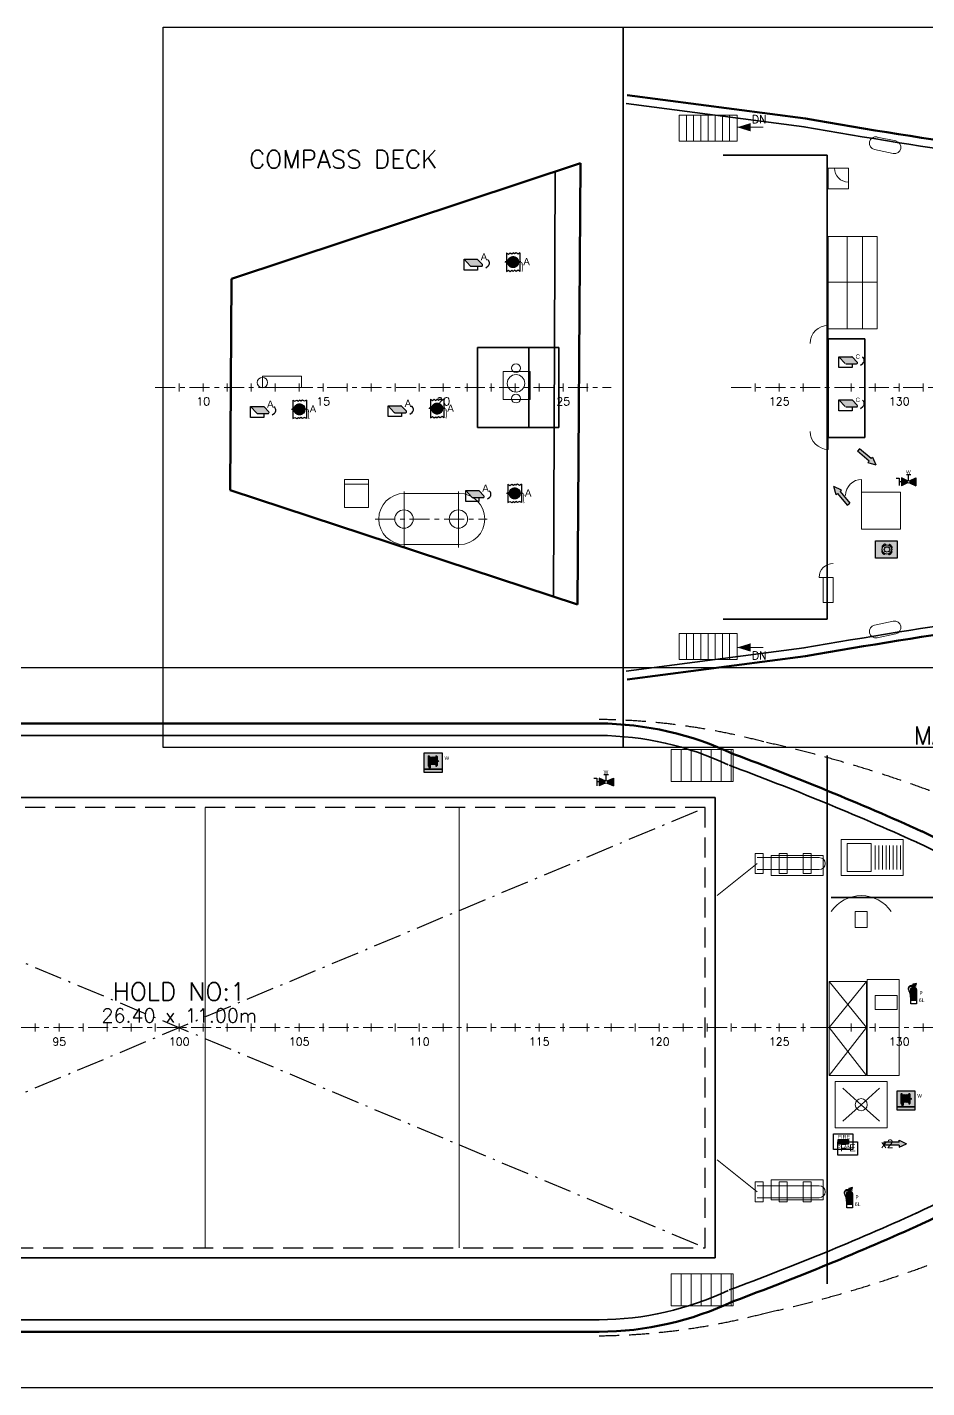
# Model space of a CAD drawing. Header units: millimetres. Extents: x -8500 to 134500, y -68500 to 34500.
# Drawn here: x 56200 to 78689, y -36000 to -2000 of the extents above; entities that cross this region are included whole.
import ezdxf
from ezdxf.enums import TextEntityAlignment as Align

# ---------------------------------------------------------------- set-up
doc = ezdxf.new("R2010")
doc.units = ezdxf.units.MM
for name, pattern in [('CENTER_S', [860, 500, -120, 120, -120]), ('DASHDOT_S', [1150, 700, -200, 50, -200]), ('DASHED_S', [750, 500, -250])]:
    doc.linetypes.add(name, pattern=pattern)
for name, color, linetype, lineweight in [('CENTER', 1, 'CENTER_S', 18), ('DASHDOT', 8, 'DASHDOT_S', 25), ('DASHED', 8, 'DASHED_S', 25), ('DETAIL', 9, 'Continuous', 13), ('DOOR', 4, 'Continuous', 18), ('FRAMES', 7, 'Continuous', 18), ('HULL', 7, 'Continuous', 50), ('STAIR', 6, 'Continuous', 18), ('STRUCT', 7, 'Continuous', 35), ('SYM-FF', 1, 'Continuous', 18), ('SYM-LSA', 3, 'Continuous', 18), ('TEXT', 7, 'Continuous', 18)]:
    doc.layers.add(name, color=color, linetype=linetype, lineweight=lineweight)
for name, color, linetype in [('dotted', 140, 'Continuous'), ('FIRE LINE', 1, 'Continuous'), ('HATCH', 1, 'Continuous'), ('INER2', 151, 'Continuous'), ('SYMBOL', 31, 'Continuous'), ('VENT', 210, 'Continuous')]:
    doc.layers.add(name, color=color, linetype=linetype)
doc.styles.add('ARIAL', font='arial.ttf')
doc.styles.add('ROMANS', font='romans.shx')
picture_1 = doc.add_image_def('image4.png', size_in_pixel=(575, 900))
picture_2 = doc.add_image_def('image5.png', size_in_pixel=(1050, 900))
picture_3 = doc.add_image_def('image6.png', size_in_pixel=(4825, 900))

# ---------------------------------------------------------------- blocks, each defined once
blk = doc.blocks.new('AV')
at = {"layer": 'HATCH'}
blk.add_hatch(color=5, dxfattribs=at).paths.add_polyline_path([(6018.552, -5952.493, 0.205997), (6018.524, -5952.481), (6017.989, -5952.481), (6018.249, -5952.755, 0.205997), (6018.277, -5952.768), (6018.722, -5952.768, 0.657476), (6018.75, -5952.702)])
at = {"layer": 'dotted', "color": 6}
for p, q in [((6017.996, -5952.48), (6018.255, -5952.754)), ((6017.996, -5952.48), (6018.53, -5952.48)), ((6017.996, -5952.929), (6017.996, -5952.48)), ((6018.283, -5952.767), (6018.728, -5952.767)), ((6018.547, -5952.767), (6018.547, -5952.929)), ((6018.559, -5952.492), (6018.756, -5952.701)), ((6018.896, -5952.827), (6018.993, -5952.753)), ((6018.547, -5952.929), (6017.996, -5952.929))]:
    blk.add_line(p, q, dxfattribs=at)
blk.add_lwpolyline([(6018.896, -5952.827), (6018.993, -5952.753)], dxfattribs=at)
for centre, radius, start, end in [((6018.283, -5952.728), 0.0387, 223.4403, 270), ((6018.53, -5952.519), 0.0387, 43.4403, 90), ((6018.728, -5952.728), 0.0387, 270, 43.4403), ((6018.884, -5952.63), 0.164, 311.7236, 57.1221)]:
    blk.add_arc(centre, radius, start, end, dxfattribs=at)
at = {"layer": 'dotted', "color": 6, "style": 'ARIAL'}
blk.add_text('A', height=0.294, dxfattribs=at).set_placement((6018.684, -5952.525))
blk = doc.blocks.new('FPR-ACC.SPACES VENTILATION FIRE DUMPING_FLAP')
at = {"layer": 'INER2'}
h = blk.add_hatch(color=5, dxfattribs=at)
h.paths.add_polyline_path([(0.537, 0.148, 0.395683), (0.389, 0.009), (0.537, 0.009)])
h.paths.add_polyline_path([(0.684, 0.009, 0.395683), (0.537, 0.148), (0.537, 0.009)])
h.paths.add_polyline_path([(0.537, -0.009), (0.537, -0.148, 0.395683), (0.684, -0.009)])
h.paths.add_polyline_path([(0.537, -0.009), (0.389, -0.009, 0.395683), (0.537, -0.148)])
at = {"layer": 'SYMBOL'}
h = blk.add_hatch(color=256, dxfattribs=at)
h.paths.add_polyline_path([(0.537, 0.009), (0.389, 0.009, 0.015921), (0.389, 0), (0.537, 0)])
h.paths.add_polyline_path([(0.37, 0.009), (0.349, 0.009), (0.349, 0), (0.37, 0, -0.014121)])
h.paths.add_polyline_path([(0.349, 0.009), (0.32, 0.009), (0.32, 0), (0.349, 0)])
h.paths.add_polyline_path([(0.684, 0.009), (0.537, 0.009), (0.537, 0), (0.684, 0, 0.015921)])
h.paths.add_polyline_path([(0.724, 0.009), (0.703, 0.009, -0.014121), (0.703, 0), (0.724, 0)])
h.paths.add_polyline_path([(0.749, 0.009), (0.724, 0.009), (0.724, 0), (0.749, 0)])
h = blk.add_hatch(color=256, dxfattribs=at)
h.paths.add_polyline_path([(0.537, 0.166), (0.537, 0.148, -0.414214), (0.684, 0), (0.703, 0, 0.414214)])
h.paths.add_polyline_path([(0.537, 0.148), (0.537, 0.166, 0.414214), (0.37, 0), (0.389, 0, -0.414214)])
h.paths.add_polyline_path([(0.389, 0), (0.37, 0, 0.414214), (0.537, -0.166), (0.537, -0.148, -0.414214)])
h.paths.add_polyline_path([(0.703, 0), (0.684, 0, -0.414214), (0.537, -0.148), (0.537, -0.166, 0.414214)])
h = blk.add_hatch(color=256, dxfattribs=at)
h.paths.add_polyline_path([(0.778, 0), (0.749, 0), (0.749, -0.009, -0.414214), (0.78, -0.041), (0.799, -0.041, 0.24158)])
h.paths.add_polyline_path([(0.749, 0.009), (0.749, 0), (0.778, 0, 0.156931)])
h = blk.add_hatch(color=256, dxfattribs=at)
h.paths.add_polyline_path([(0.349, 0), (0.32, 0), (0.32, -0.009), (0.349, -0.009)])
h.paths.add_polyline_path([(0.37, 0), (0.349, 0), (0.349, -0.009), (0.37, -0.009, -0.014121)])
blk.add_hatch(color=256, dxfattribs=at).paths.add_polyline_path([(0.537, 0), (0.389, 0, 0.015921), (0.389, -0.009), (0.537, -0.009)])
h = blk.add_hatch(color=256, dxfattribs=at)
h.paths.add_polyline_path([(0.684, 0), (0.537, 0), (0.537, -0.009), (0.684, -0.009, 0.015921)])
h.paths.add_polyline_path([(0.724, 0), (0.703, 0, -0.014121), (0.703, -0.009), (0.724, -0.009)])
h.paths.add_polyline_path([(0.749, 0), (0.724, 0), (0.724, -0.009), (0.749, -0.009)])
h = blk.add_hatch(color=256, dxfattribs=at)
h.paths.add_polyline_path([(0.769, -0.25, 1), (0.81, -0.25, 1)])
h.paths.add_polyline_path([(0.801, -0.25, -1), (0.777, -0.25, -1)])
at = {"layer": 'dotted', "color": 6}
for p, q in [((0.323, 0.009), (0.323, -0.009)), ((0.751, 0.009), (0.323, 0.009)), ((0.351, 0.255), (0.351, -0.255)), ((0.351, 0.255), (0.406, 0.222)), ((0.406, 0.222), (0.46, 0.255)), ((0.46, 0.255), (0.507, 0.224)), ((0.507, 0.224), (0.539, 0.255)), ((0.572, 0.224), (0.539, 0.255)), ((0.619, 0.255), (0.572, 0.224)), ((0.673, 0.222), (0.619, 0.255)), ((0.727, 0.255), (0.673, 0.222)), ((0.727, 0.255), (0.727, -0.255)), ((0.351, -0.255), (0.406, -0.222)), ((0.406, -0.222), (0.46, -0.255)), ((0.46, -0.255), (0.507, -0.224)), ((0.507, -0.224), (0.539, -0.255)), ((0.572, -0.224), (0.539, -0.255)), ((0.619, -0.255), (0.572, -0.224)), ((0.673, -0.222), (0.619, -0.255)), ((0.727, -0.255), (0.673, -0.222))]:
    blk.add_line(p, q, dxfattribs=at)
blk.add_circle((0.539, 0), 0.148, dxfattribs=at)
at = {"layer": 'SYMBOL'}
blk.add_line((0.78, -0.046), (0.799, -0.046), dxfattribs=at)
at = {"layer": 'SYMBOL', "const_width": 0.0188}
blk.add_lwpolyline([(0.789, -0.041), (0.789, -0.23)], dxfattribs=at)
at = {"layer": 'INER2', "color": 6, "xscale": 0.66362073343725, "yscale": 0.66362073343725}
blk.add_blockref('AV', (-3994.481, 3950.266), dxfattribs=at)
at = {"layer": 'dotted', "color": 6, "style": 'ARIAL'}
blk.add_text('A', height=0.195, dxfattribs=at).set_placement((0.818, -0.086))
blk = doc.blocks.new('LBOO')
at = {"layer": 'INER2'}
h = blk.add_hatch(color=80, dxfattribs=at)
h.paths.add_polyline_path([(-2246.855, -998.691), (-2246.855, -997.659), (-2248.152, -997.659), (-2248.152, -998.691)])
h.paths.add_polyline_path([(-2247.78, -998.317, -0.284827), (-2247.777, -998.287), (-2247.743, -998.245, -0.062965), (-2247.752, -998.175, -0.101775), (-2247.729, -998.063), (-2247.756, -998.017, -0.284827), (-2247.755, -997.986, -0.140554), (-2247.612, -997.864, -0.284827), (-2247.582, -997.868), (-2247.54, -997.902, -0.165802), (-2247.358, -997.916), (-2247.312, -997.888, -0.284827), (-2247.281, -997.889, -0.140554), (-2247.159, -998.032, -0.284827), (-2247.163, -998.063), (-2247.197, -998.104, -0.062965), (-2247.188, -998.175, -0.101775), (-2247.211, -998.286), (-2247.184, -998.332, -0.284827), (-2247.184, -998.363, -0.140554), (-2247.328, -998.485, -0.284827), (-2247.358, -998.482), (-2247.399, -998.448, -0.165802), (-2247.581, -998.434), (-2247.627, -998.461, -0.284827), (-2247.658, -998.46, -0.140554)])
h.paths.add_polyline_path([(-2247.635, -998.175, -1), (-2247.304, -998.175, -1)])
at = {"layer": 'dotted', "color": 6}
for p, q in [((-2247.729, -998.063), (-2247.756, -998.017)), ((-2247.54, -997.902), (-2247.582, -997.868)), ((-2247.358, -997.916), (-2247.312, -997.888)), ((-2247.197, -998.104), (-2247.163, -998.063)), ((-2247.743, -998.245), (-2247.777, -998.287)), ((-2247.581, -998.434), (-2247.627, -998.461)), ((-2247.399, -998.448), (-2247.358, -998.482)), ((-2247.211, -998.286), (-2247.184, -998.332))]:
    blk.add_line(p, q, dxfattribs=at)
blk.add_lwpolyline([(-2248.152, -997.659), (-2246.855, -997.659), (-2246.855, -998.691), (-2248.152, -998.691)], close=True, dxfattribs=at)
for radius in [0.282, 0.165]:
    blk.add_circle((-2247.47, -998.175), radius, dxfattribs=at)
for centre, radius, start, end in [((-2247.731, -998.002), 0.0289, 146.58465, 210.17814), ((-2247.47, -998.175), 0.342, 114.5816, 146.58465), ((-2247.6, -997.89), 0.0289, 50.98811, 114.5816), ((-2247.297, -997.913), 0.0289, 56.58465, 120.17814), ((-2247.47, -998.175), 0.342, 24.5816, 56.58465), ((-2247.185, -998.044), 0.0289, 320.98811, 24.5816), ((-2247.754, -998.305), 0.0289, 140.98811, 204.5816), ((-2247.47, -998.175), 0.342, 204.5816, 236.58465), ((-2247.642, -998.436), 0.0289, 236.58465, 300.17814), ((-2247.34, -998.459), 0.0289, 230.98811, 294.5816), ((-2247.47, -998.175), 0.342, 294.5816, 326.58465), ((-2247.209, -998.347), 0.0289, 326.58465, 30.17814)]:
    blk.add_arc(centre, radius, start, end, dxfattribs=at)
blk = doc.blocks.new('FPR-LIFE BUOYS')
at = {"layer": 'dotted', "color": 1, "xscale": 0.45989954711139, "yscale": 0.45989954711139}
blk.add_blockref('LBOO', (1033.626, 459.06), dxfattribs=at)
blk = doc.blocks.new('hyd')
at = {"layer": 'FIRE LINE'}
for color, points in [(1, [(1942.494, -4114.805), (1942.122, -4114.633), (1942.122, -4115.111), (1942.494, -4114.939, -0.219445), (1942.463, -4114.872, -0.219445)]), (80, [(1942.608, -4114.805, -0.219445), (1942.639, -4114.872, -0.219445), (1942.608, -4114.939), (1942.981, -4115.111), (1942.981, -4114.633)])]:
    blk.add_hatch(color=color, dxfattribs=at).paths.add_polyline_path(points)
at = {"layer": 'dotted', "color": 6}
for p, q in [((1941.816, -4114.646), (1941.99, -4114.646)), ((1941.99, -4114.646), (1941.99, -4115.098)), ((1942.109, -4114.872), (1941.99, -4114.872)), ((1942.122, -4114.633), (1942.122, -4115.111)), ((1942.495, -4114.805), (1942.122, -4114.633)), ((1942.495, -4114.939), (1942.122, -4115.111)), ((1942.418, -4114.43), (1942.686, -4114.43)), ((1942.552, -4114.784), (1942.552, -4114.43)), ((1942.609, -4114.805), (1942.981, -4114.633)), ((1942.609, -4114.939), (1942.981, -4115.111)), ((1942.981, -4114.633), (1942.981, -4115.111))]:
    blk.add_line(p, q, dxfattribs=at)
blk.add_circle((1942.552, -4114.872), 0.088, dxfattribs=at)
at = {"layer": 'dotted', "color": 6, "style": 'ARIAL'}
blk.add_text('W', height=0.212, dxfattribs=at).set_placement((1942.4, -4114.388))
blk = doc.blocks.new('FPR-WATER FIRE HYDRANT')
at = {"layer": 'VENT', "color": 2, "xscale": 0.45989954711139, "yscale": 0.45989954711139}
blk.add_blockref('hyd', (-893.308, 1892.371), dxfattribs=at)
blk = doc.blocks.new('duc')
at = {"layer": 'HATCH'}
blk.add_hatch(color=2, dxfattribs=at).paths.add_polyline_path([(-2247.242, -951.283, 0.205997), (-2247.283, -951.265), (-2248.055, -951.265), (-2247.68, -951.661, 0.205997), (-2247.64, -951.678), (-2246.998, -951.678, 0.657476), (-2246.957, -951.584)])
at = {"layer": 'dotted', "color": 6}
for p, q in [((-2248.054, -951.263), (-2247.68, -951.659)), ((-2248.054, -951.263), (-2247.282, -951.263)), ((-2248.054, -951.911), (-2248.054, -951.263)), ((-2247.639, -951.677), (-2246.997, -951.677)), ((-2247.258, -951.677), (-2247.258, -951.911)), ((-2247.242, -951.281), (-2246.957, -951.583)), ((-2246.754, -951.764), (-2246.615, -951.657)), ((-2247.258, -951.911), (-2248.054, -951.911))]:
    blk.add_line(p, q, dxfattribs=at)
blk.add_lwpolyline([(-2246.754, -951.764), (-2246.615, -951.657)], dxfattribs=at)
for centre, radius, start, end in [((-2247.282, -951.319), 0.0558, 43.44032, 90), ((-2246.997, -951.621), 0.0558, 270, 43.44032), ((-2246.772, -951.48), 0.237, 311.72362, 57.12213)]:
    blk.add_arc(centre, radius, start, end, dxfattribs=at)
at = {"layer": 'dotted', "color": 6, "style": 'ARIAL'}
blk.add_text('C', height=0.264, dxfattribs=at).set_placement((-2247.06, -951.386))
blk = doc.blocks.new('FPR-CARGO SPACES VENTILATION FIRE DUMPING')
at = {"layer": 'dotted', "color": 6, "xscale": 0.45989954711139, "yscale": 0.45989954711139}
blk.add_blockref('duc', (1033.53, 437.634), dxfattribs=at)
blk = doc.blocks.new('arro')
at = {"layer": 'INER2'}
blk.add_hatch(color=80, dxfattribs=at).paths.add_polyline_path([(1721.956, -4085.057), (1721.956, -4085.164), (1721.044, -4085.164), (1721.043, -4085.359), (1721.956, -4085.359), (1721.956, -4085.465), (1722.413, -4085.261)])
at = {"layer": 'dotted', "color": 6}
for p, q in [((1721.957, -4085.164), (1721.044, -4085.164)), ((1721.044, -4085.164), (1721.044, -4085.359)), ((1721.957, -4085.359), (1721.044, -4085.359)), ((1721.957, -4085.164), (1721.957, -4085.057)), ((1721.957, -4085.057), (1722.413, -4085.261)), ((1721.957, -4085.465), (1722.413, -4085.261)), ((1721.957, -4085.359), (1721.957, -4085.465))]:
    blk.add_line(p, q, dxfattribs=at)
blk = doc.blocks.new('FPR-PRIMARY MEANS OF ESCAPE')
at = {"layer": 'VENT', "color": 1, "xscale": 0.45989954711139, "yscale": 0.45989954711139}
blk.add_blockref('arro', (-791.822, 1878.81), dxfattribs=at)
blk = doc.blocks.new('POW 6KG')
at = {"layer": 'SYMBOL'}
h = blk.add_hatch(color=1, dxfattribs=at)
edge = h.paths.add_edge_path()
edge.add_line((-2247.284, -963.924), (-2247.634, -963.924))
edge.add_line((-2247.634, -963.924), (-2247.634, -964.082))
edge.add_arc((-2248.466, -964.172), 0.837, 353.77345, 366.22655, ccw=False)
edge.add_line((-2247.634, -964.263), (-2247.634, -964.482))
edge.add_line((-2247.634, -964.482), (-2247.284, -964.482))
edge.add_line((-2247.284, -964.482), (-2247.284, -963.924))
h.paths.add_polyline_path([(-2247.284, -964.696), (-2247.634, -964.696)])
edge = h.paths.add_edge_path()
edge.add_arc((-2247.459, -963.864), 0.175, 90, 172.15004)
edge.add_line((-2247.632, -963.84), (-2247.285, -963.84))
edge.add_arc((-2247.459, -963.864), 0.175, 7.84996, 90)
h = blk.add_hatch(color=256, dxfattribs=at)
edge = h.paths.add_edge_path()
edge.add_line((-2247.42, -963.619), (-2247.303, -963.631))
edge.add_line((-2247.303, -963.631), (-2247.303, -963.619))
edge.add_line((-2247.303, -963.619), (-2247.42, -963.597))
edge.add_line((-2247.42, -963.597), (-2247.42, -963.559))
edge.add_line((-2247.42, -963.559), (-2247.279, -963.514))
edge.add_line((-2247.279, -963.514), (-2247.29, -963.483))
edge.add_line((-2247.29, -963.483), (-2247.501, -963.528))
edge.add_line((-2247.501, -963.528), (-2247.501, -963.615))
at = {"layer": 'dotted', "color": 6}
blk.add_lwpolyline([(-2247.285, -964.695), (-2247.636, -964.695), (-2247.636, -963.863, -0.414214), (-2247.46, -963.688), (-2247.46, -963.688, -0.414214), (-2247.285, -963.863)], format="xyb", close=True, dxfattribs=at)
for points in [[(-2247.285, -963.924), (-2247.636, -963.924)], [(-2247.634, -963.839), (-2247.287, -963.839)], [(-2247.29, -963.483), (-2247.501, -963.528)], [(-2247.501, -963.526), (-2247.501, -963.613)], [(-2247.501, -963.639), (-2247.501, -963.693)], [(-2247.42, -963.559), (-2247.279, -963.513)], [(-2247.42, -963.595), (-2247.42, -963.557)], [(-2247.303, -963.617), (-2247.42, -963.595)], [(-2247.42, -963.617), (-2247.303, -963.629)], [(-2247.42, -963.693), (-2247.42, -963.617)], [(-2247.303, -963.629), (-2247.303, -963.617)], [(-2247.279, -963.513), (-2247.29, -963.483)], [(-2247.67, -964.302), (-2247.643, -964.302)], [(-2247.636, -964.482), (-2247.285, -964.482)]]:
    blk.add_lwpolyline(points, dxfattribs=at)
blk.add_lwpolyline([(-2247.501, -963.693, -0.106872), (-2247.42, -963.693)], format="xyb", dxfattribs=at)
for points, knots in [([(-2247.501, -963.613), (-2247.514, -963.612), (-2247.527, -963.611), (-2247.568, -963.609), (-2247.595, -963.609), (-2247.649, -963.617), (-2247.676, -963.625), (-2247.712, -963.647), (-2247.724, -963.658), (-2247.745, -963.681), (-2247.753, -963.694), (-2247.769, -963.724), (-2247.776, -963.742), (-2247.782, -963.778), (-2247.783, -963.796), (-2247.777, -963.847), (-2247.767, -963.878), (-2247.746, -963.928), (-2247.736, -963.948), (-2247.719, -963.986), (-2247.71, -964.004), (-2247.696, -964.041), (-2247.689, -964.06), (-2247.68, -964.099), (-2247.677, -964.119), (-2247.67, -964.181), (-2247.669, -964.224), (-2247.67, -964.279), (-2247.67, -964.29), (-2247.67, -964.302)], [0.027104, 0.027104, 0.027104, 0.027104, 0.680846, 0.680846, 2.042538, 2.042538, 3.40423, 3.40423, 4.126415, 4.126415, 4.848601, 4.848601, 5.718136, 5.718136, 6.587672, 6.587672, 8.218711, 8.218711, 9.364028, 9.364028, 10.509345, 10.509345, 11.716642, 11.716642, 12.923939, 12.923939, 15.338534, 15.338534, 15.957922, 15.957922, 15.957922, 15.957922]), ([(-2247.643, -964.302), (-2247.642, -964.217), (-2247.64, -964.092), (-2247.717, -963.926), (-2247.781, -963.79), (-2247.688, -963.628), (-2247.575, -963.635), (-2247.501, -963.639)], [0, 0, 0, 0, 297.944458, 438.105277, 661.865253, 788.691466, 1028.865984, 1028.865984, 1028.865984, 1028.865984])]:
    blk.add_open_spline(points, degree=3, knots=knots, dxfattribs=at)
at = {"layer": 'dotted', "color": 6, "style": 'ARIAL'}
for s, height, p in [('6L', 0.2257, (-2247.155, -964.591)), ('p', 0.226, (-2247.106, -964.11))]:
    blk.add_text(s, height=height, dxfattribs=at).set_placement(p)
blk = doc.blocks.new('FPR-FIRE EXTINGUISHER (POWDER)')
at = {"layer": 'dotted', "color": 51, "xscale": 0.45989954711139, "yscale": 0.45989954711139}
blk.add_blockref('POW 6KG', (1033.573, 443.384), dxfattribs=at)
blk = doc.blocks.new('box')
at = {"layer": 'VENT'}
h = blk.add_hatch(color=1, dxfattribs=at)
h.paths.add_polyline_path([(1943.159, -4115.599), (1942.093, -4115.599), (1942.093, -4116.565), (1943.159, -4116.565)])
h.paths.add_polyline_path([(1942.861, -4116.356, -0.360452), (1942.827, -4116.391), (1942.793, -4116.391), (1942.793, -4115.771), (1942.827, -4115.771, -0.374684), (1942.861, -4115.807), (1942.861, -4116.082), (1942.873, -4116.082, -1), (1942.944, -4116.082, -1), (1942.873, -4116.082), (1942.861, -4116.082)])
h.paths.add_polyline_path([(1942.732, -4116.266), (1942.732, -4115.863, -0.405451), (1942.787, -4115.863), (1942.787, -4116.266, -0.405451)])
h.paths.add_polyline_path([(1942.89, -4116.082, -1), (1942.927, -4116.082, -1)])
h.paths.add_polyline_path([(1942.725, -4116.266, -0.357785), (1942.664, -4116.266), (1942.664, -4115.863, -0.357785), (1942.725, -4115.863)])
h.paths.add_polyline_path([(1942.657, -4116.266, -0.357785), (1942.596, -4116.266), (1942.596, -4115.863, -0.357785), (1942.657, -4115.863)])
h.paths.add_polyline_path([(1942.589, -4116.266, -0.357785), (1942.528, -4116.266), (1942.528, -4115.863, -0.357785), (1942.589, -4115.863)])
h.paths.add_polyline_path([(1942.522, -4116.266, -0.357785), (1942.46, -4116.266), (1942.46, -4115.863, -0.357785), (1942.522, -4115.863)])
h.paths.add_polyline_path([(1942.454, -4116.465), (1942.392, -4116.465), (1942.392, -4115.863, -0.357785), (1942.454, -4115.863)])
h.paths.add_polyline_path([(1942.457, -4116.471), (1942.438, -4116.514), (1942.407, -4116.514), (1942.389, -4116.471)])
h.paths.add_polyline_path([(1942.386, -4116.391), (1942.352, -4116.391, -0.376553), (1942.318, -4116.354), (1942.318, -4115.807, -0.376553), (1942.352, -4115.771), (1942.386, -4115.771)])
blk.add_hatch(color=3, dxfattribs=at).paths.add_polyline_path([(1943.159, -4116.565), (1942.093, -4116.565), (1942.093, -4116.767), (1943.159, -4116.767)])
at = {"layer": 'dotted', "color": 6}
for p, q in [((1942.318, -4115.807), (1942.318, -4116.354)), ((1942.352, -4115.771), (1942.386, -4115.771)), ((1942.386, -4115.771), (1942.386, -4116.391)), ((1942.393, -4116.465), (1942.393, -4115.863)), ((1942.454, -4115.863), (1942.454, -4116.465)), ((1942.461, -4116.266), (1942.461, -4115.863)), ((1942.522, -4115.863), (1942.522, -4116.266)), ((1942.529, -4116.266), (1942.529, -4115.863)), ((1942.59, -4115.863), (1942.59, -4116.266)), ((1942.596, -4116.266), (1942.596, -4115.863)), ((1942.658, -4115.863), (1942.658, -4116.266)), ((1942.664, -4116.266), (1942.664, -4115.863)), ((1942.726, -4115.863), (1942.726, -4116.266)), ((1942.732, -4116.266), (1942.732, -4115.863)), ((1942.787, -4115.863), (1942.787, -4116.266)), ((1942.794, -4115.771), (1942.794, -4116.391)), ((1942.794, -4115.771), (1942.828, -4115.771)), ((1942.861, -4115.807), (1942.861, -4116.356)), ((1942.352, -4116.391), (1942.386, -4116.391)), ((1942.389, -4116.471), (1942.457, -4116.471)), ((1942.407, -4116.514), (1942.389, -4116.471)), ((1942.393, -4116.465), (1942.454, -4116.465)), ((1942.407, -4116.514), (1942.439, -4116.514)), ((1942.439, -4116.514), (1942.457, -4116.471)), ((1942.794, -4116.391), (1942.828, -4116.391)), ((1942.861, -4116.082), (1942.945, -4116.082)), ((1942.909, -4116.117), (1942.909, -4116.046))]:
    blk.add_line(p, q, dxfattribs=at)
for points in [[(1942.094, -4115.599), (1943.16, -4115.599), (1943.16, -4116.767), (1942.094, -4116.767)], [(1942.094, -4116.565), (1943.16, -4116.565), (1943.16, -4116.565), (1942.094, -4116.565)]]:
    blk.add_lwpolyline(points, close=True, dxfattribs=at)
for radius in [0.0356, 0.0187]:
    blk.add_circle((1942.909, -4116.082), radius, dxfattribs=at)
for centre, radius, start, end in [((1942.356, -4115.808), 0.0379, 95.97699, 178.51314), ((1942.423, -4115.901), 0.0483, 50.62715, 129.37285), ((1942.491, -4115.901), 0.0483, 50.62715, 129.37285), ((1942.559, -4115.901), 0.0483, 50.62715, 129.37285), ((1942.627, -4115.901), 0.0483, 50.62715, 129.37285), ((1942.695, -4115.901), 0.0483, 50.62715, 129.37285), ((1942.76, -4115.892), 0.0393, 45.84645, 134.15355), ((1942.824, -4115.808), 0.0379, 1.48686, 84.02301), ((1942.356, -4116.353), 0.0379, 181.48686, 264.02301), ((1942.491, -4116.228), 0.0483, 230.62715, 309.37285), ((1942.559, -4116.228), 0.0483, 230.62715, 309.37285), ((1942.627, -4116.228), 0.0483, 230.62715, 309.37285), ((1942.695, -4116.228), 0.0483, 230.62715, 309.37285), ((1942.76, -4116.238), 0.0393, 225.84645, 314.15355), ((1942.824, -4116.353), 0.0379, 275.97699, 358.51314)]:
    blk.add_arc(centre, radius, start, end, dxfattribs=at)
at = {"layer": 'dotted', "color": 6, "style": 'ARIAL'}
blk.add_text('W', height=0.212, dxfattribs=at).set_placement((1943.305, -4116.011))
blk = doc.blocks.new('FPR-FIRE BOX HOSE WITH NOZZLES')
at = {"layer": 'VENT', "color": 2, "xscale": 0.45989954711139, "yscale": 0.45989954711139}
blk.add_blockref('box', (-893.447, 1893.031), dxfattribs=at)
blk = doc.blocks.new('fs')
at = {"layer": 'dotted', "color": 6}
for p, q in [((1941.965, -4109.374), (1943.141, -4109.374)), ((1941.965, -4110.175), (1941.965, -4109.374)), ((1943.141, -4109.374), (1943.141, -4110.175)), ((1943.141, -4110.175), (1941.965, -4110.175))]:
    blk.add_line(p, q, dxfattribs=at)
at = {"layer": 'HATCH', "style": 'ARIAL'}
blk.add_text('F E', height=0.4243, dxfattribs=at).set_placement((1942.115, -4109.948))
blk = doc.blocks.new("FPR-SAF. LOCKER WITH FIREMAN'S OUTFIT")
at = {"layer": 'VENT', "color": 2, "xscale": 0.45989954711139, "yscale": 0.45989954711139}
blk.add_blockref('fs', (-893.379, 1890.083), dxfattribs=at)
blk = doc.blocks.new('fie')
at = {"layer": 'HATCH'}
blk.add_hatch(color=256, dxfattribs=at).paths.add_polyline_path([(1942.954, -4111.097), (1942.335, -4111.097), (1942.335, -4111.379), (1942.954, -4111.379)])
at = {"layer": 'dotted', "color": 6}
for p, q in [((1942.061, -4110.762), (1943.229, -4110.762)), ((1942.061, -4111.696), (1942.061, -4110.762)), ((1943.229, -4110.762), (1943.229, -4111.696)), ((1943.229, -4111.696), (1942.061, -4111.696)), ((1942.336, -4111.097), (1942.955, -4111.097)), ((1942.336, -4111.379), (1942.336, -4111.097)), ((1942.955, -4111.379), (1942.336, -4111.379)), ((1942.955, -4111.097), (1942.955, -4111.379))]:
    blk.add_line(p, q, dxfattribs=at)
at = {"layer": 'dotted', "color": 6, "style": 'ARIAL'}
for s, p in [('FIRE', (1942.324, -4111.049)), ('PLAN', (1942.283, -4111.679))]:
    blk.add_text(s, height=0.2312, dxfattribs=at).set_placement(p)
blk = doc.blocks.new('FPR-FIRE PLAN LOCATION')
at = {"layer": 'VENT', "color": 2, "xscale": 0.45989954711139, "yscale": 0.45989954711139}
blk.add_blockref('fie', (-893.422, 1890.752), dxfattribs=at)

msp = doc.modelspace()

# ---------------------------------------------------------------- hatches: boundary and pattern name
at = {"layer": 'STAIR'}
h = msp.add_hatch(color=7, dxfattribs=at)
h.dxf.hatch_style = 1
h.paths.add_polyline_path([(73950, -4500), (74284, -4603), (74284, -4397)])
h = msp.add_hatch(color=7, dxfattribs=at)
h.dxf.hatch_style = 1
h.paths.add_polyline_path([(73950, -17500), (74284, -17603), (74284, -17397)])

# ---------------------------------------------------------------- linework, layer by layer
at = {"layer": 'CENTER'}
for p, q in [((59400, -11000), (70800, -11000)), ((73800, -11000), (89400, -11000)), ((64900, -14290), (67700, -14290)), ((-4200, -27000), (88200, -27000))]:
    msp.add_line(p, q, dxfattribs=at)
at = {"layer": 'DASHDOT'}
for p, q in [((46850, -32500), (73150, -21500)), ((46850, -21500), (73150, -32500))]:
    msp.add_line(p, q, dxfattribs=at)
at = {"layer": 'DASHED'}
for p, q in [((73150, -21500), (46850, -21500)), ((73150, -32500), (73150, -21500)), ((46850, -32500), (73150, -32500))]:
    msp.add_line(p, q, dxfattribs=at)
for centre, radius, start, end in [((70317, -36072), 16773, 75.1455, 89.3733), ((67733, -50926), 31820, 61.6324, 77.506), ((67733, -3074), 31820, 282.494, 298.3676), ((70317, -17928), 16773, 270.6267, 284.8545)]:
    msp.add_arc(centre, radius, start, end, dxfattribs=at)
at = {"layer": 'DETAIL'}
for p, q in [((77449, -4744), (77918, -4843)), ((77382, -5057), (77851, -5156)), ((76730, -5520), (76225, -5520)), ((76225, -5520), (76225, -6040)), ((76730, -5520), (76380, -5520)), ((76730, -6040), (76730, -5520)), ((76225, -6040), (76730, -6040)), ((77450, -7230), (76225, -7230)), ((76225, -7230), (76225, -9540)), ((76700, -9540), (76700, -7230)), ((77080, -9540), (77080, -7230)), ((77450, -9540), (77450, -7230)), ((76225, -8375), (77450, -8375)), ((76225, -9540), (77450, -9540)), ((63060, -10720), (62080, -10720)), ((62080, -10720), (62080, -11000)), ((63060, -11000), (63060, -10720)), ((68770, -10600), (68100, -10600)), ((68100, -10600), (68100, -11300)), ((68770, -11300), (68770, -10600)), ((62080, -11000), (63060, -11000)), ((68100, -11300), (68770, -11300)), ((64730, -13300), (64130, -13300)), ((64130, -13300), (64130, -14000)), ((64130, -13420), (64730, -13420)), ((64730, -14000), (64730, -13300)), ((65620, -13600), (65620, -15000)), ((66980, -13600), (66980, -15000)), ((77060, -13700), (77060, -13300)), ((65630, -13650), (67000, -13650)), ((78030, -13620), (77060, -13620)), ((77060, -13620), (77060, -14540)), ((78030, -14540), (78030, -13620)), ((64130, -14000), (64730, -14000)), ((77060, -14540), (78030, -14540)), ((65630, -14930), (67000, -14930)), ((76350, -15750), (76000, -15750)), ((76350, -15750), (76100, -15750)), ((76100, -15750), (76100, -16380)), ((76350, -16380), (76350, -15750)), ((76100, -16380), (76350, -16380)), ((77382, -16943), (77851, -16844)), ((77449, -17256), (77918, -17157)), ((60650, -32500), (60650, -21500)), ((67000, -32500), (67000, -21500)), ((78100, -22300), (76550, -22300)), ((76550, -22300), (76550, -23200)), ((77300, -22400), (76700, -22400)), ((76700, -22400), (76700, -23100)), ((77300, -23100), (77300, -22400)), ((78100, -23200), (78100, -22300)), ((74600, -22650), (74400, -22650)), ((74400, -22650), (74400, -23150)), ((74450, -22750), (76000, -22750)), ((74600, -23150), (74600, -22650)), ((76100, -22700), (74800, -22700)), ((74800, -22700), (74800, -23200)), ((75200, -22650), (75000, -22650)), ((75000, -22650), (75000, -23150)), ((75200, -23150), (75200, -22650)), ((75800, -22650), (75600, -22650)), ((75600, -22650), (75600, -23150)), ((75800, -23150), (75800, -22650)), ((76100, -23200), (76100, -22700)), ((77400, -23050), (77400, -22450)), ((77490, -23050), (77490, -22450)), ((77580, -23050), (77580, -22450)), ((77670, -23050), (77670, -22450)), ((77760, -23050), (77760, -22450)), ((77850, -23050), (77850, -22450)), ((77940, -23050), (77940, -22450)), ((78030, -23050), (78030, -22450)), ((73450, -23700), (74450, -22900)), ((74450, -23050), (76000, -23050)), ((76700, -23100), (77300, -23100)), ((74400, -23150), (74600, -23150)), ((74800, -23200), (76100, -23200)), ((75000, -23150), (75200, -23150)), ((75600, -23150), (75800, -23150)), ((76550, -23200), (78100, -23200)), ((77200, -24100), (76900, -24100)), ((76900, -24100), (76900, -24500)), ((77200, -24500), (77200, -24100)), ((76900, -24500), (77200, -24500)), ((78000, -25800), (77200, -25800)), ((77200, -25800), (77200, -28200)), ((78000, -28200), (78000, -25800)), ((77180, -25850), (76250, -25850)), ((76250, -25850), (76250, -27000)), ((76250, -27000), (77180, -25850)), ((76250, -25850), (77180, -27000)), ((77180, -27000), (77180, -25850)), ((77950, -26200), (77400, -26200)), ((77400, -26200), (77400, -26550)), ((77950, -26550), (77950, -26200)), ((77400, -26550), (77950, -26550)), ((77180, -27000), (76250, -27000)), ((76250, -27000), (76250, -28200)), ((76250, -28200), (77180, -27000)), ((76250, -27000), (77180, -28200)), ((76250, -27000), (77180, -27000)), ((77180, -28200), (77180, -27000)), ((76250, -28200), (77180, -28200)), ((77200, -28200), (78000, -28200)), ((77700, -28350), (76400, -28350)), ((76400, -28350), (76400, -29500)), ((77050, -28925), (76590, -28515)), ((77050, -28925), (77510, -28515)), ((77700, -29500), (77700, -28350)), ((77050, -28925), (76590, -29335)), ((77050, -28925), (77510, -29335)), ((76400, -29500), (77700, -29500)), ((73450, -30300), (74450, -31100)), ((74600, -30850), (74400, -30850)), ((74400, -30850), (74400, -31350)), ((74600, -31350), (74600, -30850)), ((76100, -30800), (74800, -30800)), ((74800, -30800), (74800, -31300)), ((75200, -30850), (75000, -30850)), ((75000, -30850), (75000, -31350)), ((75200, -31350), (75200, -30850)), ((75800, -30850), (75600, -30850)), ((75600, -30850), (75600, -31350)), ((75800, -31350), (75800, -30850)), ((76100, -31300), (76100, -30800)), ((74450, -30950), (76000, -30950)), ((74450, -31250), (76000, -31250)), ((74400, -31350), (74600, -31350)), ((74800, -31300), (76100, -31300)), ((75000, -31350), (75200, -31350)), ((75600, -31350), (75800, -31350))]:
    msp.add_line(p, q, dxfattribs=at)
for centre, radius in [((68420, -10520), 110), ((62080, -10880), 130), ((68420, -10900), 220), ((68420, -11280), 110), ((65620, -14290), 230), ((66980, -14290), 230), ((77050, -28925), 150)]:
    msp.add_circle(centre, radius, dxfattribs=at)
for centre, radius, start, end in [((77415, -4900), 160, 78, 258), ((77885, -5000), 160, 258, 78), ((76730, -5520), 350, 180, 270), ((77060, -13700), 400, 90, 180), ((65630, -14290), 640, 90, 270), ((67000, -14290), 640, 270, 90), ((76350, -15750), 350, 90, 180), ((77415, -17100), 160, 102, 282), ((77885, -17000), 160, 282, 102), ((76000, -22900), 150, 270, 90), ((77050, -24603), 903, 33.855, 146.145), ((76000, -31100), 150, 270, 90)]:
    msp.add_arc(centre, radius, start, end, dxfattribs=at)
at = {"layer": 'DOOR'}
for p, q in [((76225, -9900), (76225, -9450)), ((76225, -12100), (76225, -12550))]:
    msp.add_line(p, q, dxfattribs=at)
for centre, start, end in [((76225, -9900), 90, 180), ((76225, -12100), 180, 270)]:
    msp.add_arc(centre, 450, start, end, dxfattribs=at)
at = {"layer": 'FRAMES'}
for p, q in [((60000, -11100), (60000, -10900)), ((60600, -11100), (60600, -10900)), ((61200, -11100), (61200, -10900)), ((61800, -11100), (61800, -10900)), ((62400, -11100), (62400, -10900)), ((63000, -11100), (63000, -10900)), ((63600, -11100), (63600, -10900)), ((64200, -11100), (64200, -10900)), ((64800, -11100), (64800, -10900)), ((65400, -11100), (65400, -10900)), ((66000, -11100), (66000, -10900)), ((66600, -11100), (66600, -10900)), ((67200, -11100), (67200, -10900)), ((67800, -11100), (67800, -10900)), ((68400, -11100), (68400, -10900)), ((69000, -11100), (69000, -10900)), ((69600, -11100), (69600, -10900)), ((70200, -11100), (70200, -10900)), ((74400, -11100), (74400, -10900)), ((75000, -11100), (75000, -10900)), ((75600, -11100), (75600, -10900)), ((76200, -11100), (76200, -10900)), ((76800, -11100), (76800, -10900)), ((77400, -11100), (77400, -10900)), ((78000, -11100), (78000, -10900)), ((78600, -11100), (78600, -10900)), ((56400, -27100), (56400, -26900)), ((57000, -27100), (57000, -26900)), ((57600, -27100), (57600, -26900)), ((58200, -27100), (58200, -26900)), ((58800, -27100), (58800, -26900)), ((59400, -27100), (59400, -26900)), ((60000, -27100), (60000, -26900)), ((60600, -27100), (60600, -26900)), ((61200, -27100), (61200, -26900)), ((61800, -27100), (61800, -26900)), ((62400, -27100), (62400, -26900)), ((63000, -27100), (63000, -26900)), ((63600, -27100), (63600, -26900)), ((64200, -27100), (64200, -26900)), ((64800, -27100), (64800, -26900)), ((65400, -27100), (65400, -26900)), ((66000, -27100), (66000, -26900)), ((66600, -27100), (66600, -26900)), ((67200, -27100), (67200, -26900)), ((67800, -27100), (67800, -26900)), ((68400, -27100), (68400, -26900)), ((69000, -27100), (69000, -26900)), ((69600, -27100), (69600, -26900)), ((70200, -27100), (70200, -26900)), ((70800, -27100), (70800, -26900)), ((71400, -27100), (71400, -26900)), ((72000, -27100), (72000, -26900)), ((72600, -27100), (72600, -26900)), ((73200, -27100), (73200, -26900)), ((73800, -27100), (73800, -26900)), ((74400, -27100), (74400, -26900)), ((75000, -27100), (75000, -26900)), ((75600, -27100), (75600, -26900)), ((76200, -27100), (76200, -26900)), ((76800, -27100), (76800, -26900)), ((77400, -27100), (77400, -26900)), ((78000, -27100), (78000, -26900)), ((78600, -27100), (78600, -26900))]:
    msp.add_line(p, q, dxfattribs=at)
at = {"layer": 'HULL'}
for p, q in [((71200, -3700), (75654, -4282)), ((61310, -8290), (70030, -5400)), ((70030, -5400), (69960, -16430)), ((61270, -13570), (61310, -8290)), ((69960, -16430), (61270, -13570)), ((71200, -18300), (75654, -17718)), ((14340, -19400), (70500, -19400)), ((14340, -34600), (70500, -34600))]:
    msp.add_line(p, q, dxfattribs=at)
for centre, radius, start, end in [((103153, 152495), 159170, 260.05138, 261.74838), ((103153, -174495), 159170, 98.25162, 99.94862), ((70443, -27403), 8004, 64.7657, 89.5947), ((48381, -88984), 73384, 65.71272, 69.68786), ((64411, -51680), 32797, 53.0747, 64.4329), ((64411, -2320), 32797, 295.5671, 306.9253), ((48381, 34984), 73384, 290.31214, 294.28728), ((70443, -26597), 8004, 270.4053, 295.2343)]:
    msp.add_arc(centre, radius, start, end, dxfattribs=at)
at = {"layer": 'STAIR'}
for p, q in [((73950, -4200), (72500, -4200)), ((72500, -4200), (72500, -4850)), ((72680, -4850), (72680, -4200)), ((72860, -4850), (72860, -4200)), ((73040, -4850), (73040, -4200)), ((73220, -4850), (73220, -4200)), ((73400, -4850), (73400, -4200)), ((73580, -4850), (73580, -4200)), ((73760, -4850), (73760, -4200)), ((73950, -4850), (73950, -4200)), ((74600, -4500), (73950, -4500)), ((72500, -4850), (73950, -4850)), ((73950, -17150), (72500, -17150)), ((72500, -17150), (72500, -17800)), ((72680, -17800), (72680, -17150)), ((72860, -17800), (72860, -17150)), ((73040, -17800), (73040, -17150)), ((73220, -17800), (73220, -17150)), ((73400, -17800), (73400, -17150)), ((73580, -17800), (73580, -17150)), ((73760, -17800), (73760, -17150)), ((73950, -17800), (73950, -17150)), ((74600, -17500), (73950, -17500)), ((72500, -17800), (73950, -17800)), ((73850, -20050), (72300, -20050)), ((72300, -20050), (72300, -20850)), ((72550, -20850), (72550, -20050)), ((72800, -20850), (72800, -20050)), ((73050, -20850), (73050, -20050)), ((73300, -20850), (73300, -20050)), ((73550, -20850), (73550, -20050)), ((73800, -20850), (73800, -20050)), ((73850, -20850), (73850, -20050)), ((72300, -20850), (73850, -20850)), ((72300, -33150), (73850, -33150)), ((72300, -33950), (72300, -33150)), ((72550, -33150), (72550, -33950)), ((72800, -33150), (72800, -33950)), ((73050, -33150), (73050, -33950)), ((73300, -33150), (73300, -33950)), ((73550, -33150), (73550, -33950)), ((73800, -33150), (73800, -33950)), ((73850, -33150), (73850, -33950)), ((73850, -33950), (72300, -33950))]:
    msp.add_line(p, q, dxfattribs=at)
at = {"layer": 'STRUCT'}
for p, q in [((71173, -3908), (75627, -4490)), ((73600, -5200), (76200, -5200)), ((76200, -5200), (76200, -16790)), ((69400, -5610), (69360, -16250)), ((77140, -9790), (76225, -9790)), ((76225, -9790), (76225, -12250)), ((77140, -12250), (77140, -9790)), ((69490, -10000), (67460, -10000)), ((67460, -10000), (67460, -12000)), ((68740, -10000), (68740, -12000)), ((69490, -12000), (69490, -10000)), ((67460, -12000), (69490, -12000)), ((67460, -12000), (69490, -12000)), ((76225, -12250), (77140, -12250)), ((76200, -16790), (73600, -16790)), ((71173, -18092), (75627, -17510)), ((14340, -19700), (70500, -19700)), ((76200, -20200), (76200, -33400)), ((73400, -21250), (46600, -21250)), ((73400, -32750), (73400, -21250)), ((76300, -23750), (80000, -23750)), ((46600, -32750), (73400, -32750)), ((14340, -34300), (70500, -34300))]:
    msp.add_line(p, q, dxfattribs=at)
for centre, radius, start, end in [((103153, 152495), 159380, 260.05138, 261.74838), ((103153, -174495), 159380, 98.25162, 99.94862), ((70443, -27403), 7704, 64.7657, 89.5947), ((48381, -88984), 73084, 65.71272, 69.68786), ((64411, -51680), 32497, 53.0747, 64.4329), ((64411, -2320), 32497, 295.5671, 306.9253), ((48381, 34984), 73084, 290.31214, 294.28728), ((70443, -26597), 7704, 270.4053, 295.2343)]:
    msp.add_arc(centre, radius, start, end, dxfattribs=at)

# ---------------------------------------------------------------- block references
at = {"layer": 'SYM-FF', "xscale": 906.54, "yscale": 906.54}
for name, p in [('FPR-ACC.SPACES VENTILATION FIRE DUMPING_FLAP', (67860, -7870)), ('FPR-CARGO SPACES VENTILATION FIRE DUMPING', (76810, -10370)), ('FPR-ACC.SPACES VENTILATION FIRE DUMPING_FLAP', (62520, -11550)), ('FPR-ACC.SPACES VENTILATION FIRE DUMPING_FLAP', (65960, -11530)), ('FPR-CARGO SPACES VENTILATION FIRE DUMPING', (76810, -11450)), ('FPR-WATER FIRE HYDRANT', (78170, -13310)), ('FPR-ACC.SPACES VENTILATION FIRE DUMPING_FLAP', (67900, -13650)), ('FPR-FIRE BOX HOSE WITH NOZZLES', (66380, -20380)), ('FPR-WATER FIRE HYDRANT', (70610, -20810)), ('FPR-FIRE EXTINGUISHER (POWDER)', (78390, -26150)), ('FPR-FIRE BOX HOSE WITH NOZZLES', (78200, -28820)), ('FPR-FIRE PLAN LOCATION', (76600, -29850)), ("FPR-SAF. LOCKER WITH FIREMAN'S OUTFIT", (76710, -30020)), ('FPR-FIRE EXTINGUISHER (POWDER)', (76790, -31250))]:
    msp.add_blockref(name, p, dxfattribs=at)
at = {"layer": 'SYM-LSA', "xscale": 906.54, "yscale": 906.54}
for p, rotation in [((77200, -12750), -40), ((76550, -13700), 130)]:
    msp.add_blockref('FPR-PRIMARY MEANS OF ESCAPE', p, dxfattribs=dict(at, rotation=rotation))
for name, p in [('FPR-LIFE BUOYS', (77680, -15050)), ('FPR-PRIMARY MEANS OF ESCAPE', (77900, -29900))]:
    msp.add_blockref(name, p, dxfattribs=at)

# ---------------------------------------------------------------- texts
at = {"layer": 'FRAMES', "style": 'ROMANS'}
for s, p in [('10', (60600, -11350)), ('15', (63600, -11350)), ('20', (66600, -11350)), ('25', (69600, -11350)), ('125', (75000, -11350)), ('130', (78000, -11350)), ('95', (57000, -27350)), ('100', (60000, -27350)), ('105', (63000, -27350)), ('110', (66000, -27350)), ('115', (69000, -27350)), ('120', (72000, -27350)), ('125', (75000, -27350)), ('130', (78000, -27350))]:
    msp.add_text(s, height=200, dxfattribs=at).set_placement(p, align=Align.MIDDLE_CENTER)
at = {"layer": 'TEXT', "style": 'ROMANS'}
for s, height, p in [('DN', 200, (74500, -4300)), ('COMPASS DECK', 450, (64100, -5300)), ('DN', 200, (74500, -17700)), ('MAIN DECK', 450, (80000, -19700)), ('HOLD NO:1', 450, (60000, -26100)), ('26.40 x 11.00m', 350, (60000, -26700)), ('x2', 200, (77700, -29900))]:
    msp.add_text(s, height=height, dxfattribs=at).set_placement(p, align=Align.MIDDLE_CENTER)

# ---------------------------------------------------------------- pictures from other files: only their frames are drawn
at = {"layer": '0-REFERENCE-IMAGE'}
image = msp.add_image(picture_1, insert=(59600, -20000), size_in_units=(11500, 18000), dxfattribs=dict(at, fade=50))
image = msp.add_image(picture_2, insert=(71100, -20000), size_in_units=(21000, 18000), dxfattribs=dict(at, fade=50))
image = msp.add_image(picture_3, insert=(-4500, -36000), size_in_units=(96500, 18000), dxfattribs=dict(at, fade=50))

doc.saveas('drawing.dxf')
